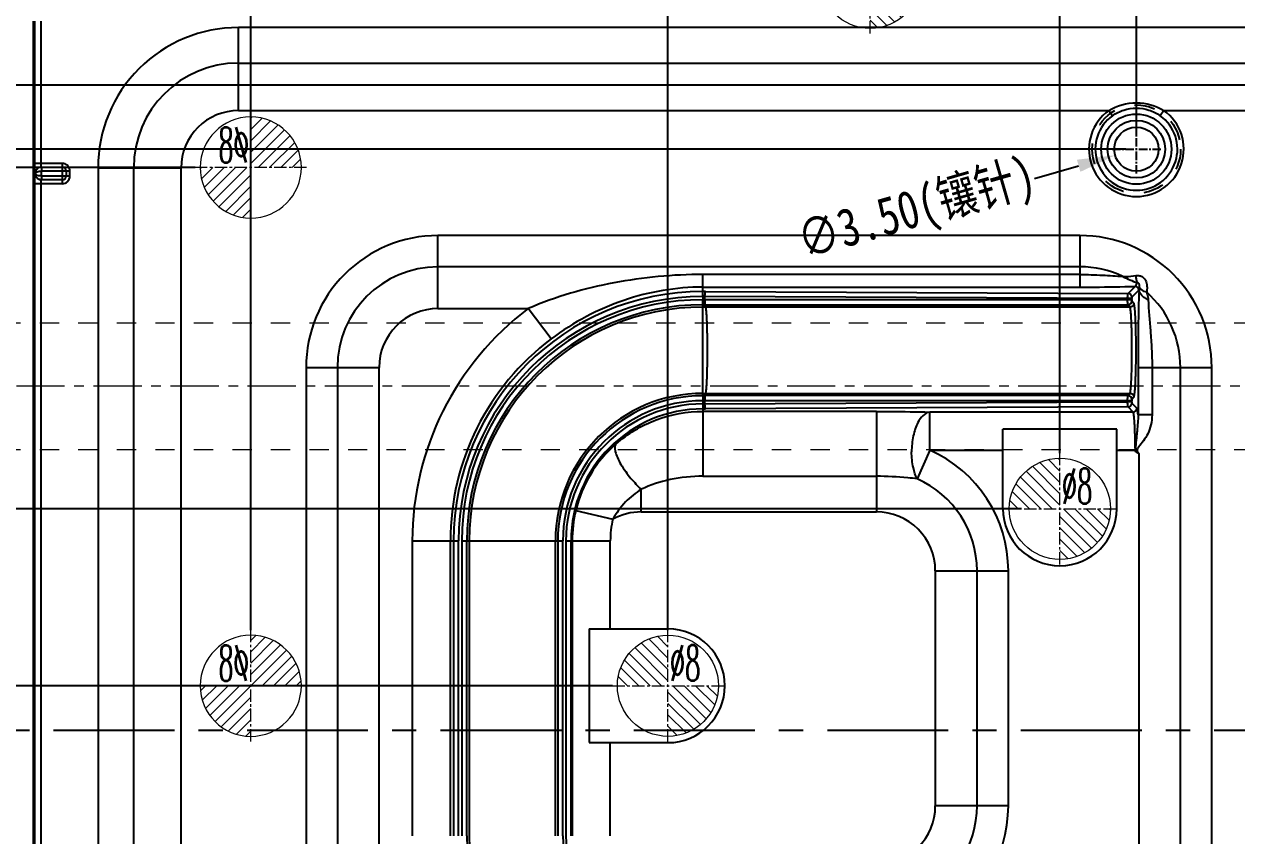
# Model space of a CAD drawing. Header units: millimetres. Extents: x 564 to 2602, y -1989 to 1042.
# Drawn here: x 713.9 to 809.8, y -748.7 to -684.5 of the extents above; entities that cross this region are included whole.
import ezdxf

# ---------------------------------------------------------------- set-up
doc = ezdxf.new("R2010")
doc.units = ezdxf.units.MM
doc.header["$LTSCALE"] = 16.335
doc.header["$PDMODE"] = 3
doc.header["$PDSIZE"] = 0.3125
doc.linetypes.add('CENTER', pattern=[0.6, 0.375, -0.075, 0.075, -0.075])
doc.linetypes.add('HIDDEN', pattern=[0.2, 0.1, -0.1])
doc.layers.get('0').update_dxf_attribs({"linetype": 'CONTINUOUS'})
doc.layers.get('Defpoints').update_dxf_attribs({"linetype": 'CONTINUOUS'})
for name, color, linetype, lineweight in [('cool', 153, 'HIDDEN', 9), ('dim', 82, 'CONTINUOUS', 9), ('epin', 13, 'CONTINUOUS', 9)]:
    doc.layers.add(name, color=color, linetype=linetype, lineweight=lineweight)
doc.layers.add('DEFAULT_2', color=8, linetype='HIDDEN')
doc.styles.get("Standard").update_dxf_attribs({"font": 'txt', "width": 0.8})
doc.styles.add('TXT05', font='txt.shx', dxfattribs={"width": 0.5, "bigfont": 'gbcbig.shx'})
doc.dimstyles.get("Standard").update_dxf_attribs({"dimtxt": 0.15625, "dimasz": 0.1875, "dimexe": 0.125, "dimexo": 0.0625, "dimtad": 0, "dimtih": 1, "dimtoh": 1, "dimdsep": 46, "dimtxsty": 'Standard', "dimcen": 0.09, "dimadec": 0, "dimazin": 0, "dimtp": 0.01, "dimtm": 0.01, "dimtfac": 1, "dimtofl": 0, "dimtmove": 0, "dimatfit": 3, "dimfxl": 0, "dimtolj": 1, "dimarcsym": 0})

# ---------------------------------------------------------------- blocks, each defined once
blk = doc.blocks.new('epin_ejp_8')
at = {"layer": 'epin', "ltscale": 0.5}
h = blk.add_hatch(dxfattribs=at)
h.set_pattern_fill('_ANSI31', color=123, scale=0.2, angle=90, style=0)
h.set_pattern_definition([(135, (-3069.6252, 813.4417), (-0.4490128, -0.4490128), [])])
h.paths.add_polyline_path([(0, 4, 0.414214), (-4, 0), (0, 0)])
h.paths.add_polyline_path([(4, 0), (0, 0), (0, -4, 0.414214)])
at = {"layer": 'epin', "color": 1, "linetype": 'CENTER', "ltscale": 0.16}
for p, q in [((0, -4.4), (0, 4.4)), ((-4.4, 0), (4.4, 0))]:
    blk.add_line(p, q, dxfattribs=at)
at = {"layer": 'epin', "ltscale": 0.5}
blk.add_circle((0, 0), 4, dxfattribs=at)
at = {"layer": 'epin', "color": 6, "ltscale": 0.5, "style": 'TXT05', "width": 0.5}
blk.add_text('%%c8', height=2.8, dxfattribs=at).set_placement((0.16, 0.4))
blk = doc.blocks.new('*D157')
at = {"color": 6, "linetype": 'Continuous', "lineweight": -2}
blk.add_line((793.799, -696.676), (797.293, -695.67), dxfattribs=at)
at = {"color": 6}
blk.add_solid([(797.155, -695.189), (797.431, -696.15), (800.176, -694.84)], dxfattribs=at)
at = {"layer": 'Defpoints', "color": 0}
for p in [(803.539, -693.871), (800.176, -694.84)]:
    blk.add_point(p, dxfattribs=at)
at = {"color": 4, "insert": (784.561, -699.336), "char_height": 3, "attachment_point": 5, "rotation": 16.06462}
blk.add_mtext('\\A1;∅3.50(镶针)', dxfattribs=at)
blk = doc.blocks.new('*D219')
at = {"layer": 'Defpoints', "color": 0}
for p in [(661.394, -731.7), (760.408, -736.805), (827.808, -740.305)]:
    blk.add_point(p, dxfattribs=at)
at = {"layer": 'dim', "color": 6, "linetype": 'Continuous', "lineweight": -2}
for p, q in [((665.394, -731.7), (661.394, -731.7)), ((669.394, -736.805), (665.394, -731.7)), ((760.408, -736.805), (669.394, -736.805))]:
    blk.add_line(p, q, dxfattribs=at)
at = {"layer": 'dim', "color": 4, "insert": (658.561, -731.7), "char_height": 2.5, "attachment_point": 5}
blk.add_mtext('\\A1;3.50', dxfattribs=at)
blk = doc.blocks.new('*D220')
at = {"layer": 'Defpoints', "color": 0}
for p in [(661.394, -722.805), (792.772, -722.805), (827.808, -740.305)]:
    blk.add_point(p, dxfattribs=at)
at = {"layer": 'dim', "color": 6, "linetype": 'Continuous', "lineweight": -2}
blk.add_line((792.772, -722.805), (661.394, -722.805), dxfattribs=at)
at = {"layer": 'dim', "color": 4, "insert": (657.894, -722.805), "char_height": 2.5, "attachment_point": 5}
blk.add_mtext('\\A1;17.50', dxfattribs=at)
blk = doc.blocks.new('*D221')
at = {"layer": 'Defpoints', "color": 0}
for p in [(827.808, -740.305), (661.394, -750.805), (825.465, -750.805)]:
    blk.add_point(p, dxfattribs=at)
at = {"layer": 'dim', "color": 6, "linetype": 'Continuous', "lineweight": -2}
blk.add_line((825.465, -750.805), (661.394, -750.805), dxfattribs=at)
at = {"layer": 'dim', "color": 4, "insert": (658.061, -750.805), "char_height": 2.5, "attachment_point": 5}
blk.add_mtext('\\A1;10.50', dxfattribs=at)
blk = doc.blocks.new('*D222')
at = {"layer": 'Defpoints', "color": 0}
for p in [(827.808, -740.305), (661.394, -777.805), (796.748, -777.805)]:
    blk.add_point(p, dxfattribs=at)
at = {"layer": 'dim', "color": 6, "linetype": 'Continuous', "lineweight": -2}
blk.add_line((796.748, -777.805), (661.394, -777.805), dxfattribs=at)
at = {"layer": 'dim', "color": 4, "insert": (657.561, -777.805), "char_height": 2.5, "attachment_point": 5}
blk.add_mtext('\\A1;37.50', dxfattribs=at)
blk = doc.blocks.new('*D223')
at = {"layer": 'Defpoints', "color": 0}
for p in [(827.808, -740.305), (661.394, -815.805), (793.408, -815.805)]:
    blk.add_point(p, dxfattribs=at)
at = {"layer": 'dim', "color": 6, "linetype": 'Continuous', "lineweight": -2}
blk.add_line((793.408, -815.805), (661.394, -815.805), dxfattribs=at)
at = {"layer": 'dim', "color": 4, "insert": (657.561, -815.805), "char_height": 2.5, "attachment_point": 5}
blk.add_mtext('\\A1;75.50', dxfattribs=at)
blk = doc.blocks.new('*D224')
at = {"layer": 'Defpoints', "color": 0}
for p in [(727.408, -695.805), (661.394, -699.858), (827.808, -740.305)]:
    blk.add_point(p, dxfattribs=at)
at = {"layer": 'dim', "color": 6, "linetype": 'Continuous', "lineweight": -2}
for p, q in [((669.394, -695.805), (665.394, -699.858)), ((727.408, -695.805), (669.394, -695.805)), ((665.394, -699.858), (661.394, -699.858))]:
    blk.add_line(p, q, dxfattribs=at)
at = {"layer": 'dim', "color": 4, "insert": (657.561, -699.858), "char_height": 2.5, "attachment_point": 5}
blk.add_mtext('\\A1;44.50', dxfattribs=at)
blk = doc.blocks.new('*D225')
at = {"layer": 'Defpoints', "color": 0}
for p in [(661.394, -694.805), (708.208, -694.805), (827.808, -740.305)]:
    blk.add_point(p, dxfattribs=at)
at = {"layer": 'dim', "color": 6, "linetype": 'Continuous', "lineweight": -2}
blk.add_line((708.208, -694.805), (661.394, -694.805), dxfattribs=at)
at = {"layer": 'dim', "color": 4, "insert": (657.561, -694.805), "char_height": 2.5, "attachment_point": 5}
blk.add_mtext('\\A1;45.50', dxfattribs=at)
blk = doc.blocks.new('*D226')
at = {"layer": 'Defpoints', "color": 0}
for p in [(661.394, -680.803), (776.408, -680.805), (827.808, -740.305)]:
    blk.add_point(p, dxfattribs=at)
at = {"layer": 'dim', "color": 6, "linetype": 'Continuous', "lineweight": -2}
for p, q in [((665.394, -680.803), (661.394, -680.803)), ((669.394, -680.805), (665.394, -680.803)), ((776.408, -680.805), (669.394, -680.805))]:
    blk.add_line(p, q, dxfattribs=at)
at = {"layer": 'dim', "color": 4, "insert": (657.561, -680.803), "char_height": 2.5, "attachment_point": 5}
blk.add_mtext('\\A1;59.50', dxfattribs=at)
blk = doc.blocks.new('*D227')
at = {"layer": 'Defpoints', "color": 0}
for p in [(661.394, -687.002), (823.408, -689.305), (827.808, -740.305)]:
    blk.add_point(p, dxfattribs=at)
at = {"layer": 'dim', "color": 6, "linetype": 'Continuous', "lineweight": -2}
for p, q in [((665.394, -687.002), (661.394, -687.002)), ((669.394, -689.305), (665.394, -687.002)), ((823.408, -689.305), (669.394, -689.305))]:
    blk.add_line(p, q, dxfattribs=at)
at = {"layer": 'dim', "color": 4, "insert": (658.061, -687.002), "char_height": 2.5, "attachment_point": 5}
blk.add_mtext('\\A1;51.00', dxfattribs=at)
blk = doc.blocks.new('*D228')
at = {"layer": 'Defpoints', "color": 0}
for p in [(661.394, -663.805), (797.353, -663.805), (827.808, -740.305)]:
    blk.add_point(p, dxfattribs=at)
at = {"layer": 'dim', "color": 6, "linetype": 'Continuous', "lineweight": -2}
blk.add_line((797.353, -663.805), (661.394, -663.805), dxfattribs=at)
at = {"layer": 'dim', "color": 4, "insert": (657.561, -663.805), "char_height": 2.5, "attachment_point": 5}
blk.add_mtext('\\A1;76.50', dxfattribs=at)
blk = doc.blocks.new('*D229')
at = {"layer": 'Defpoints', "color": 0}
for p in [(661.394, -644.805), (797.808, -644.805), (827.808, -740.305)]:
    blk.add_point(p, dxfattribs=at)
at = {"layer": 'dim', "color": 6, "linetype": 'Continuous', "lineweight": -2}
blk.add_line((797.808, -644.805), (661.394, -644.805), dxfattribs=at)
at = {"layer": 'dim', "color": 4, "insert": (657.561, -644.805), "char_height": 2.5, "attachment_point": 5}
blk.add_mtext('\\A1;95.50', dxfattribs=at)
blk = doc.blocks.new('*D212')
at = {"layer": 'Defpoints', "color": 0}
for p in [(661.24, -639.805), (693.064, -639.805), (827.808, -740.305)]:
    blk.add_point(p, dxfattribs=at)
at = {"layer": 'dim', "color": 6, "linetype": 'Continuous', "lineweight": -2}
blk.add_line((693.064, -639.805), (661.24, -639.805), dxfattribs=at)
at = {"layer": 'dim', "color": 4, "insert": (657.073, -639.805), "char_height": 2.5, "attachment_point": 5}
blk.add_mtext('\\A1;100.50', dxfattribs=at)
blk = doc.blocks.new('*D230')
at = {"layer": 'Defpoints', "color": 0}
for p in [(827.808, -740.305), (661.24, -840.805), (690.867, -840.805)]:
    blk.add_point(p, dxfattribs=at)
at = {"layer": 'dim', "color": 6, "linetype": 'Continuous', "lineweight": -2}
blk.add_line((690.867, -840.805), (661.24, -840.805), dxfattribs=at)
at = {"layer": 'dim', "color": 4, "insert": (657.073, -840.805), "char_height": 2.5, "attachment_point": 5}
blk.add_mtext('\\A1;100.50', dxfattribs=at)
blk = doc.blocks.new('*D213')
at = {"layer": 'Defpoints', "color": 0}
for p in [(795.808, -609.288), (795.808, -718.405), (827.808, -740.305)]:
    blk.add_point(p, dxfattribs=at)
at = {"layer": 'dim', "color": 6, "linetype": 'Continuous', "lineweight": -2}
blk.add_line((795.808, -718.405), (795.808, -609.288), dxfattribs=at)
at = {"layer": 'dim', "color": 4, "insert": (795.808, -605.621), "char_height": 2.5, "attachment_point": 5, "rotation": 90}
blk.add_mtext('\\A1;32.00', dxfattribs=at)
blk = doc.blocks.new('*D231')
at = {"layer": 'Defpoints', "color": 0}
for p in [(800.713, -609.288), (797.808, -660.505), (827.808, -740.305)]:
    blk.add_point(p, dxfattribs=at)
at = {"layer": 'dim', "color": 6, "linetype": 'Continuous', "lineweight": -2}
for p, q in [((800.713, -613.288), (800.713, -609.288)), ((797.808, -617.288), (800.713, -613.288)), ((797.808, -660.505), (797.808, -617.288))]:
    blk.add_line(p, q, dxfattribs=at)
at = {"layer": 'dim', "color": 4, "insert": (800.713, -605.788), "char_height": 2.5, "attachment_point": 5, "rotation": 90}
blk.add_mtext('\\A1;30.00', dxfattribs=at)
blk = doc.blocks.new('*D232')
at = {"layer": 'Defpoints', "color": 0}
for p in [(777.533, -609.288), (780.808, -676.405), (827.808, -740.305)]:
    blk.add_point(p, dxfattribs=at)
at = {"layer": 'dim', "color": 6, "linetype": 'Continuous', "lineweight": -2}
for p, q in [((777.533, -613.288), (777.533, -609.288)), ((780.808, -617.288), (777.533, -613.288)), ((780.808, -676.405), (780.808, -617.288))]:
    blk.add_line(p, q, dxfattribs=at)
at = {"layer": 'dim', "color": 4, "insert": (777.533, -605.621), "char_height": 2.5, "attachment_point": 5, "rotation": 90}
blk.add_mtext('\\A1;47.00', dxfattribs=at)
blk = doc.blocks.new('*D233')
at = {"layer": 'Defpoints', "color": 0}
for p in [(764.808, -609.288), (764.808, -732.405), (827.808, -740.305)]:
    blk.add_point(p, dxfattribs=at)
at = {"layer": 'dim', "color": 6, "linetype": 'Continuous', "lineweight": -2}
blk.add_line((764.808, -732.405), (764.808, -609.288), dxfattribs=at)
at = {"layer": 'dim', "color": 4, "insert": (764.808, -605.621), "char_height": 2.5, "attachment_point": 5, "rotation": 90}
blk.add_mtext('\\A1;63.00', dxfattribs=at)
blk = doc.blocks.new('*D234')
at = {"layer": 'Defpoints', "color": 0}
for p in [(731.808, -609.288), (731.808, -732.405), (827.808, -740.305)]:
    blk.add_point(p, dxfattribs=at)
at = {"layer": 'dim', "color": 6, "linetype": 'Continuous', "lineweight": -2}
blk.add_line((731.808, -732.405), (731.808, -609.288), dxfattribs=at)
at = {"layer": 'dim', "color": 4, "insert": (731.808, -605.621), "char_height": 2.5, "attachment_point": 5, "rotation": 90}
blk.add_mtext('\\A1;96.00', dxfattribs=at)
blk = doc.blocks.new('*D214')
at = {"layer": 'Defpoints', "color": 0}
for p in [(703.808, -609.288), (703.808, -734.405), (827.808, -740.305)]:
    blk.add_point(p, dxfattribs=at)
at = {"layer": 'dim', "color": 6, "linetype": 'Continuous', "lineweight": -2}
blk.add_line((703.808, -734.405), (703.808, -609.288), dxfattribs=at)
at = {"layer": 'dim', "color": 4, "insert": (703.808, -604.955), "char_height": 2.5, "attachment_point": 5, "rotation": 90}
blk.add_mtext('\\A1;124.00', dxfattribs=at)
blk = doc.blocks.new('*D215')
at = {"layer": 'Defpoints', "color": 0}
for p in [(725.268, -609.288), (729.808, -659.405), (827.808, -740.305)]:
    blk.add_point(p, dxfattribs=at)
at = {"layer": 'dim', "color": 6, "linetype": 'Continuous', "lineweight": -2}
for p, q in [((725.268, -613.288), (725.268, -609.288)), ((729.808, -617.288), (725.268, -613.288)), ((729.808, -659.405), (729.808, -617.288))]:
    blk.add_line(p, q, dxfattribs=at)
at = {"layer": 'dim', "color": 4, "insert": (725.268, -605.621), "char_height": 2.5, "attachment_point": 5, "rotation": 90}
blk.add_mtext('\\A1;98.00', dxfattribs=at)
blk = doc.blocks.new('*D216')
at = {"layer": 'Defpoints', "color": 0}
for p in [(758.808, -609.288), (758.808, -659.405), (827.808, -740.305)]:
    blk.add_point(p, dxfattribs=at)
at = {"layer": 'dim', "color": 6, "linetype": 'Continuous', "lineweight": -2}
blk.add_line((758.808, -659.405), (758.808, -609.288), dxfattribs=at)
at = {"layer": 'dim', "color": 4, "insert": (758.808, -605.621), "char_height": 2.5, "attachment_point": 5, "rotation": 90}
blk.add_mtext('\\A1;69.00', dxfattribs=at)
blk = doc.blocks.new('*D217')
at = {"layer": 'Defpoints', "color": 0}
for p in [(694.808, -609.288), (694.808, -635.997), (827.808, -740.305)]:
    blk.add_point(p, dxfattribs=at)
at = {"layer": 'dim', "color": 6, "linetype": 'Continuous', "lineweight": -2}
blk.add_line((694.808, -635.997), (694.808, -609.288), dxfattribs=at)
at = {"layer": 'dim', "color": 4, "insert": (694.808, -604.955), "char_height": 2.5, "attachment_point": 5, "rotation": 90}
blk.add_mtext('\\A1;133.00', dxfattribs=at)
blk = doc.blocks.new('*D209')
at = {"layer": 'Defpoints', "color": 0}
for p in [(827.808, -740.305), (797.808, -779.322), (797.808, -869.503)]:
    blk.add_point(p, dxfattribs=at)
at = {"layer": 'dim', "color": 6, "linetype": 'Continuous', "lineweight": -2}
blk.add_line((797.808, -779.322), (797.808, -869.503), dxfattribs=at)
at = {"layer": 'dim', "color": 4, "insert": (797.808, -873.003), "char_height": 2.5, "attachment_point": 5, "rotation": 90}
blk.add_mtext('\\A1;30.00', dxfattribs=at)
blk = doc.blocks.new('*D210')
at = {"layer": 'Defpoints', "color": 0}
for p in [(827.808, -740.305), (731.808, -781.805), (731.808, -869.503)]:
    blk.add_point(p, dxfattribs=at)
at = {"layer": 'dim', "color": 6, "linetype": 'Continuous', "lineweight": -2}
blk.add_line((731.808, -781.805), (731.808, -869.503), dxfattribs=at)
at = {"layer": 'dim', "color": 4, "insert": (731.808, -873.17), "char_height": 2.5, "attachment_point": 5, "rotation": 90}
blk.add_mtext('\\A1;96.00', dxfattribs=at)
blk = doc.blocks.new('*D211')
at = {"layer": 'Defpoints', "color": 0}
for p in [(827.808, -740.305), (728.808, -817.787), (725.983, -869.503)]:
    blk.add_point(p, dxfattribs=at)
at = {"layer": 'dim', "color": 6, "linetype": 'Continuous', "lineweight": -2}
for p, q in [((728.808, -817.787), (728.808, -861.503)), ((728.808, -861.503), (725.983, -865.503)), ((725.983, -865.503), (725.983, -869.503))]:
    blk.add_line(p, q, dxfattribs=at)
at = {"layer": 'dim', "color": 4, "insert": (725.983, -873.17), "char_height": 2.5, "attachment_point": 5, "rotation": 90}
blk.add_mtext('\\A1;99.00', dxfattribs=at)
blk = doc.blocks.new('*D218')
at = {"layer": 'Defpoints', "color": 0}
for p in [(827.808, -740.305), (694.808, -840.805), (694.808, -869.503)]:
    blk.add_point(p, dxfattribs=at)
at = {"layer": 'dim', "color": 6, "linetype": 'Continuous', "lineweight": -2}
blk.add_line((694.808, -840.805), (694.808, -869.503), dxfattribs=at)
at = {"layer": 'dim', "color": 4, "insert": (694.808, -873.836), "char_height": 2.5, "attachment_point": 5, "rotation": 90}
blk.add_mtext('\\A1;133.00', dxfattribs=at)
blk = doc.blocks.new('*D235')
at = {"layer": 'Defpoints', "color": 0}
for p in [(806.03, -609.515), (801.858, -693.352), (827.808, -740.305)]:
    blk.add_point(p, dxfattribs=at)
at = {"layer": 'dim', "color": 6, "linetype": 'Continuous', "lineweight": -2}
for p, q in [((806.03, -613.515), (806.03, -609.515)), ((801.858, -617.515), (806.03, -613.515)), ((801.858, -693.352), (801.858, -617.515))]:
    blk.add_line(p, q, dxfattribs=at)
at = {"layer": 'dim', "color": 4, "insert": (806.03, -605.515), "char_height": 2.5, "attachment_point": 5, "rotation": 90}
blk.add_mtext('\\A1;25.95', dxfattribs=at)
blk = doc.blocks.new('*D236')
at = {"layer": 'Defpoints', "color": 0}
for p in [(661.824, -690.865), (801.019, -694.355), (827.808, -740.305)]:
    blk.add_point(p, dxfattribs=at)
at = {"layer": 'dim', "color": 6, "linetype": 'Continuous', "lineweight": -2}
for p, q in [((665.824, -690.865), (661.824, -690.865)), ((669.824, -694.355), (665.824, -690.865)), ((801.019, -694.355), (669.824, -694.355))]:
    blk.add_line(p, q, dxfattribs=at)
at = {"layer": 'dim', "color": 4, "insert": (657.824, -690.865), "char_height": 2.5, "attachment_point": 5}
blk.add_mtext('\\A1;45.95', dxfattribs=at)

msp = doc.modelspace()

# ---------------------------------------------------------------- linework, layer by layer
at = {"color": 7, "linetype": 'Continuous'}
for p, q in [((714.618, -789.794), (714.618, -684.217)), ((714.723, -695.478), (714.723, -684.217)), ((715.223, -695.478), (715.223, -684.217)), ((730.827, -691.305), (730.827, -684.731)), ((813.178, -684.731), (730.827, -684.731)), ((730.827, -687.549), (813.178, -687.549)), ((730.827, -691.305), (799.678, -691.305)), ((799.678, -691.305), (799.969, -691.712)), ((804.037, -691.305), (803.747, -691.712)), ((804.037, -691.305), (813.178, -691.305)), ((716.902, -695.478), (714.723, -695.478)), ((715.251, -695.78), (716.901, -695.78)), ((715.258, -696.484), (715.258, -696.082)), ((715.258, -696.082), (717.162, -696.082)), ((716.901, -695.478), (716.901, -696.745)), ((717.203, -696.082), (717.203, -696.484)), ((717.203, -696.082), (717.504, -696.082)), ((717.504, -696.484), (717.504, -696.082)), ((719.728, -695.83), (719.728, -778.181)), ((719.728, -695.83), (726.302, -695.83)), ((722.546, -778.181), (722.546, -695.83)), ((726.302, -778.181), (726.302, -695.83)), ((714.723, -776.924), (714.723, -697.087)), ((716.902, -697.087), (714.723, -697.087)), ((715.223, -776.924), (715.223, -697.087)), ((716.901, -696.785), (715.251, -696.785)), ((717.504, -696.484), (715.258, -696.484)), ((716.901, -696.785), (716.901, -697.087)), ((746.613, -706.964), (746.613, -701.188)), ((797.391, -701.188), (746.614, -701.188)), ((797.391, -701.188), (797.391, -705.267)), ((797.391, -703.663), (746.613, -703.663)), ((767.578, -705.614), (767.578, -704.273)), ((797.391, -704.273), (767.578, -704.273)), ((767.578, -705.267), (797.391, -705.267)), ((767.771, -705.614), (801.199, -705.768)), ((801.199, -705.768), (801.76, -705.207)), ((802.061, -705.508), (801.501, -706.069)), ((767.561, -706.015), (767.561, -706.261)), ((767.561, -706.261), (801.496, -706.261)), ((767.578, -713.855), (767.578, -706.663)), ((767.794, -706.847), (767.665, -706.663)), ((767.736, -706.261), (767.736, -706.016)), ((801.168, -706.169), (767.736, -706.016)), ((767.769, -706.663), (801.198, -706.663)), ((801.168, -706.169), (801.168, -706.261)), ((801.496, -706.169), (801.168, -706.169)), ((801.352, -706.847), (801.198, -706.663)), ((801.496, -706.261), (801.496, -706.169)), ((801.501, -706.362), (801.655, -706.546)), ((746.613, -706.964), (753.762, -706.964)), ((755.572, -709.372), (753.762, -706.964)), ((801.352, -706.847), (767.578, -706.847)), ((736.185, -711.617), (736.185, -762.394)), ((736.185, -711.617), (741.961, -711.617)), ((738.66, -711.617), (738.66, -762.394)), ((741.961, -762.394), (741.961, -711.617)), ((801.991, -711.616), (801.991, -715.379)), ((801.991, -711.616), (807.82, -711.616)), ((803.101, -711.616), (803.101, -715.379)), ((805.344, -755.684), (805.344, -711.616)), ((807.82, -758.697), (807.82, -711.616)), ((767.561, -714.257), (767.561, -714.503)), ((801.496, -714.257), (767.561, -714.257)), ((767.578, -713.671), (801.352, -713.671)), ((767.665, -713.855), (767.794, -713.671)), ((767.736, -714.502), (767.736, -714.257)), ((767.736, -714.502), (801.168, -714.349)), ((801.198, -713.855), (767.769, -713.855)), ((801.168, -714.257), (801.168, -714.349)), ((801.496, -714.349), (801.168, -714.349)), ((801.198, -713.855), (801.352, -713.671)), ((801.496, -714.349), (801.496, -714.257)), ((801.655, -713.972), (801.501, -714.156)), ((801.501, -714.449), (801.906, -714.855)), ((767.578, -714.904), (767.578, -720.232)), ((781.303, -715.104), (767.578, -715.104)), ((801.199, -714.751), (767.771, -714.904)), ((781.303, -715.104), (781.303, -723.052)), ((801.605, -715.156), (785.524, -715.156)), ((785.525, -718.168), (785.525, -715.156)), ((801.605, -715.156), (801.199, -714.751)), ((803.101, -715.379), (801.991, -715.379)), ((791.308, -722.805), (791.308, -716.505)), ((800.308, -716.505), (791.308, -716.505)), ((800.308, -722.805), (800.308, -716.505)), ((785.525, -718.168), (784.523, -720.432)), ((785.524, -718.168), (791.308, -718.168)), ((800.308, -718.168), (801.777, -718.168)), ((802.044, -718.422), (802.044, -758.855)), ((767.578, -720.232), (781.303, -720.232)), ((762.701, -723.052), (762.701, -721.262)), ((757.519, -722.932), (760.449, -723.634)), ((762.701, -723.052), (781.303, -723.052)), ((744.586, -725.342), (744.586, -748.669)), ((744.586, -725.342), (748.252, -725.342)), ((747.599, -748.669), (747.599, -725.342)), ((747.85, -725.342), (747.85, -748.669)), ((748.252, -748.669), (748.252, -725.342)), ((748.498, -725.342), (748.498, -748.669)), ((748.498, -725.342), (756.493, -725.342)), ((748.899, -748.669), (748.899, -725.342)), ((749.084, -725.342), (749.084, -748.669)), ((755.908, -748.669), (755.908, -725.342)), ((756.092, -725.342), (756.092, -748.669)), ((756.493, -748.669), (756.493, -725.342)), ((756.739, -725.342), (756.739, -748.669)), ((756.739, -725.342), (760.247, -725.342)), ((757.141, -748.669), (757.141, -725.342)), ((757.235, -725.342), (757.235, -748.669)), ((760.247, -732.305), (760.247, -725.342)), ((785.956, -727.704), (791.732, -727.704)), ((785.956, -727.705), (785.956, -746.306)), ((789.256, -746.306), (789.256, -727.704)), ((791.732, -746.306), (791.732, -727.704)), ((758.584, -732.305), (758.584, -741.305)), ((758.584, -732.305), (764.808, -732.305)), ((758.584, -741.305), (764.808, -741.305)), ((760.247, -748.669), (760.247, -741.305)), ((791.732, -746.306), (785.956, -746.306))]:
    msp.add_line(p, q, dxfattribs=at)
at = {"color": 1, "linetype": 'CENTER', "ltscale": 0.108846}
for p, q in [((801.858, -696.28), (801.858, -692.43)), ((799.933, -694.355), (803.783, -694.355))]:
    msp.add_line(p, q, dxfattribs=at)
at = {"color": 1, "linetype": 'CENTER', "ltscale": 1.561163}
msp.add_line((670.308, -740.305), (985.308, -740.305), dxfattribs=at)
at = {"color": 7, "linetype": 'Continuous'}
for radius in [2.775, 2.276]:
    msp.add_circle((801.858, -694.355), radius, dxfattribs=at)
at = {"color": 3, "linetype": 'Continuous'}
msp.add_circle((801.858, -694.355), 1.75, dxfattribs=at)
at = {"color": 7, "linetype": 'Continuous'}
for centre, radius, start, end in [((730.827, -695.83), 11.099, 89.99958, 180.00042), ((730.827, -695.83), 8.281, 90, 180), ((730.827, -695.83), 4.525, 89.99997, 180.00003), ((801.858, -694.355), 3.749, 125.54756, 54.45244), ((801.858, -694.355), 3.249, 125.54642, 54.45379), ((715.239, -696.28), 0.488, 174.00517, 186.03148), ((715.265, -696.287), 0.507, 145.21922, 179.14287), ((715.247, -696.276), 0.494, 145.07119, 155.06046), ((715.246, -696.273), 0.492, 116.50439, 123.76174), ((715.268, -696.289), 0.51, 117.86798, 124.77962), ((716.901, -696.082), 0.302, 0, 90), ((716.901, -696.082), 0.603, 359.999, 89.93545), ((715.269, -696.27), 0.511, 186.09097, 214.894), ((715.247, -696.284), 0.494, 205.01067, 215.05078), ((715.246, -696.286), 0.492, 236.41214, 243.60847), ((715.266, -696.275), 0.505, 235.38797, 263.18918), ((716.901, -696.484), 0.302, 270, 0), ((716.901, -696.484), 0.603, 270.06539, 0.00026), ((746.613, -711.617), 10.429, 89.99971, 180.00029), ((797.391, -711.617), 10.429, 0.00011, 90.00027), ((746.613, -711.617), 7.953, 90, 180), ((797.391, -711.617), 7.953, 64.65633, 90), ((767.578, -725.342), 19.728, 90, 180), ((767.562, -750.777), 45.163, 89.73477, 89.9795), ((801.198, -706.07), 0.302, 0.18408, 89.81505), ((801.759, -705.509), 0.302, 0.1863, 89.8152), ((797.391, -711.617), 7.953, 0.00053, 48.37646), ((767.578, -725.342), 19.326, 90.05164, 179.99995), ((767.578, -725.342), 19.08, 90.0523, 179.99999), ((767.578, -725.342), 18.679, 90, 180), ((767.561, -737.838), 31.823, 89.68498, 90.00055), ((767.561, -668.422), 38.241, 270.026, 270.15598), ((767.769, -668.471), 38.192, 269.84387, 269.99985), ((801.198, -706.36), 0.302, 269.89848, 359.75885), ((746.613, -711.617), 4.652, 89.99999, 180.00001), ((767.578, -725.342), 22.992, 126.93628, 179.99997), ((767.578, -725.342), 18.495, 90, 180), ((767.578, -725.342), 19.98, 126.93628, 180), ((767.578, -725.342), 11.67, 90, 180), ((767.578, -725.342), 11.486, 90, 180), ((767.578, -725.342), 11.085, 90.09003, 180.0001), ((767.578, -725.342), 10.839, 90.09207, 180.00005), ((767.561, -682.682), 31.821, 269.99941, 270.315), ((767.561, -752.098), 38.243, 89.84401, 89.97399), ((767.769, -752.043), 38.188, 90.00014, 90.15614), ((801.198, -714.158), 0.302, 0.23687, 90.10582), ((801.198, -714.448), 0.302, 270.1892, 359.81095), ((767.578, -725.342), 10.437, 90, 180), ((767.562, -669.812), 45.093, 270.02013, 270.26524), ((801.604, -714.854), 0.302, 270.19305, 359.83696), ((767.369, -725.291), 10.129, 131.27901, 166.53095), ((781.303, -727.705), 10.429, 0.00036, 66.12559), ((781.303, -727.705), 7.953, 0.00049, 66.12262), ((767.578, -725.342), 10.344, 166.52976, 180), ((762.701, -727.705), 4.652, 90, 118.96148), ((781.303, -727.705), 4.652, 359.9999, 90.0001), ((795.808, -722.805), 4.5, 180, 0), ((767.578, -725.342), 7.331, 166.52973, 180), ((764.808, -736.805), 4.5, 270, 90), ((781.303, -746.306), 4.652, 269.99999, 0.00001), ((781.303, -746.306), 7.953, 293.88407, 0), ((781.303, -746.306), 10.429, 293.87836, 0), ((767.578, -748.669), 18.679, 180, 270), ((767.578, -748.669), 18.495, 180, 270), ((767.578, -748.669), 11.085, 179.99991, 270.00009), ((767.578, -748.669), 10.839, 179.99996, 270.00004)]:
    msp.add_arc(centre, radius, start, end, dxfattribs=at)
for points, knots in [([(799.678, -691.305), (800.316, -690.9), (801.858, -690.463), (803.399, -690.9), (804.037, -691.305)], [0, 0, 0, 0, 0.49999, 1, 1, 1, 1]), ([(799.969, -691.712), (800.241, -691.517), (800.85, -691.209), (801.858, -691.05), (802.866, -691.209), (803.474, -691.517), (803.747, -691.712)], [0, 0, 0, 0, 0.24999, 0.499986, 0.750035, 1, 1, 1, 1]), ([(714.752, -696.282), (714.748, -696.282), (714.746, -696.255), (714.739, -696.221), (714.736, -696.145), (714.731, -696.049), (714.728, -695.927), (714.724, -695.735), (714.723, -695.583), (714.723, -695.478)], [0, 0, 0, 0, 0.017738, 0.070139, 0.159734, 0.283031, 0.435223, 0.610176, 1, 1, 1, 1]), ([(714.723, -697.087), (714.723, -696.982), (714.724, -696.831), (714.728, -696.638), (714.731, -696.517), (714.736, -696.421), (714.739, -696.344), (714.746, -696.31), (714.747, -696.282), (714.752, -696.282)], [0, 0, 0, 0, 0.389048, 0.563965, 0.716137, 0.839455, 0.92909, 0.981813, 1, 1, 1, 1]), ([(714.758, -696.283), (714.763, -696.217), (714.897, -696.137), (715.069, -696.095), (715.193, -696.083), (715.258, -696.082)], [0, 0, 0, 0, 0.353479, 0.651447, 1, 1, 1, 1]), ([(715.251, -695.78), (715.248, -695.78), (715.243, -695.77), (715.24, -695.754), (715.235, -695.726), (715.229, -695.672), (715.224, -695.588), (715.223, -695.517), (715.223, -695.478)], [0, 0, 0, 0, 0.025944, 0.084374, 0.176578, 0.299828, 0.620795, 1, 1, 1, 1]), ([(715.265, -695.78), (715.263, -695.78), (715.267, -695.792), (715.262, -695.805), (715.263, -695.835), (715.261, -695.871), (715.26, -695.916), (715.259, -695.987), (715.258, -696.043), (715.258, -696.082)], [0, 0, 0, 0, 0.019491, 0.076396, 0.168619, 0.292943, 0.444451, 0.617909, 1, 1, 1, 1]), ([(714.856, -696.398), (714.847, -696.393), (714.816, -696.374), (714.788, -696.35), (714.774, -696.328)], [0, 0, 0, 0, 0.290707, 1, 1, 1, 1]), ([(715.258, -696.484), (715.182, -696.483), (715.044, -696.469), (714.91, -696.427), (714.856, -696.398)], [0, 0, 0, 0, 0.554267, 1, 1, 1, 1]), ([(715.223, -697.087), (715.223, -697.048), (715.224, -696.977), (715.229, -696.893), (715.235, -696.839), (715.24, -696.811), (715.243, -696.795), (715.248, -696.785), (715.251, -696.785)], [0, 0, 0, 0, 0.378665, 0.699769, 0.823111, 0.915437, 0.97399, 1, 1, 1, 1]), ([(715.258, -696.484), (715.258, -696.522), (715.259, -696.578), (715.26, -696.649), (715.261, -696.695), (715.263, -696.731), (715.262, -696.76), (715.267, -696.773), (715.263, -696.785), (715.265, -696.785)], [0, 0, 0, 0, 0.382091, 0.555549, 0.707057, 0.831382, 0.923605, 0.98051, 1, 1, 1, 1]), ([(767.578, -704.273), (766.395, -704.27), (764.032, -704.381), (760.523, -704.876), (757.076, -705.699), (754.844, -706.489), (753.762, -706.964)], [0, 0, 0, 0, 0.250518, 0.500112, 0.749649, 1, 1, 1, 1]), ([(797.391, -704.273), (797.989, -704.273), (799.125, -704.307), (800.258, -704.39), (800.796, -704.429)], [0, 0, 0, 0, 0.526024, 1, 1, 1, 1]), ([(800.796, -704.429), (800.879, -704.43), (801.22, -704.428), (801.561, -704.398), (801.815, -704.357)], [0, 0, 0, 0, 0.245725, 1, 1, 1, 1]), ([(801.76, -705.207), (801.775, -705.199), (801.806, -705.167), (801.862, -705.069), (801.9, -704.98), (801.923, -704.913)], [0, 0, 0, 0, 0.155624, 0.377586, 1, 1, 1, 1]), ([(801.815, -704.357), (801.896, -704.344), (802.067, -704.339), (802.316, -704.426), (802.511, -704.608), (802.663, -704.9), (802.718, -705.267), (802.694, -705.546), (802.674, -705.671)], [0, 0, 0, 0, 0.131541, 0.271818, 0.41372, 0.550073, 0.795238, 1, 1, 1, 1]), ([(801.815, -704.357), (801.818, -704.468), (801.835, -704.656), (801.884, -704.844), (801.923, -704.913)], [0, 0, 0, 0, 0.581764, 1, 1, 1, 1]), ([(801.923, -704.913), (801.947, -704.906), (802.006, -704.922), (802.043, -704.985), (802.066, -705.042), (802.082, -705.108), (802.091, -705.181), (802.093, -705.236), (802.092, -705.262)], [0, 0, 0, 0, 0.179374, 0.355503, 0.491917, 0.612408, 0.822533, 1, 1, 1, 1]), ([(767.578, -705.267), (766.514, -705.267), (764.385, -705.447), (761.274, -706.241), (758.294, -707.535), (756.452, -708.71), (755.572, -709.372)], [0, 0, 0, 0, 0.247489, 0.494281, 0.743793, 1, 1, 1, 1]), ([(767.561, -706.015), (767.562, -705.966), (767.565, -705.874), (767.568, -705.764), (767.571, -705.693), (767.573, -705.654), (767.576, -705.63), (767.576, -705.617), (767.578, -705.614)], [0, 0, 0, 0, 0.370257, 0.688758, 0.813315, 0.908609, 0.971523, 1, 1, 1, 1]), ([(767.736, -706.016), (767.736, -705.964), (767.738, -705.872), (767.744, -705.764), (767.751, -705.695), (767.756, -705.657), (767.762, -705.632), (767.767, -705.617), (767.771, -705.614)], [0, 0, 0, 0, 0.382136, 0.683917, 0.800507, 0.897194, 0.96542, 1, 1, 1, 1]), ([(797.391, -705.267), (797.772, -705.267), (799.228, -705.263), (800.684, -705.243), (801.76, -705.207)], [0, 0, 0, 0, 0.26117, 1, 1, 1, 1]), ([(801.168, -706.169), (801.168, -706.12), (801.17, -706.027), (801.175, -705.918), (801.182, -705.846), (801.187, -705.808), (801.192, -705.784), (801.196, -705.77), (801.199, -705.768)], [0, 0, 0, 0, 0.368052, 0.684994, 0.809247, 0.904726, 0.968611, 1, 1, 1, 1]), ([(802.074, -705.49), (802.034, -706.463), (801.998, -708.506), (801.991, -710.548), (801.991, -711.616)], [0, 0, 0, 0, 0.477077, 1, 1, 1, 1]), ([(802.092, -705.262), (802.092, -705.282), (802.09, -705.359), (802.084, -705.435), (802.074, -705.49)], [0, 0, 0, 0, 0.271224, 1, 1, 1, 1]), ([(802.794, -706.268), (802.697, -706.229), (802.515, -706.135), (802.225, -705.909), (802.085, -705.655), (802.074, -705.49)], [0, 0, 0, 0, 0.283481, 0.550581, 1, 1, 1, 1]), ([(802.674, -705.671), (802.611, -705.653), (802.386, -705.571), (802.177, -705.414), (802.092, -705.262)], [0, 0, 0, 0, 0.274442, 1, 1, 1, 1]), ([(802.674, -705.671), (802.69, -705.719), (802.75, -705.913), (802.786, -706.115), (802.794, -706.268)], [0, 0, 0, 0, 0.247423, 1, 1, 1, 1]), ([(767.578, -706.663), (767.577, -706.659), (767.576, -706.646), (767.572, -706.605), (767.569, -706.524), (767.565, -706.403), (767.562, -706.311), (767.561, -706.261)], [0, 0, 0, 0, 0.029972, 0.093939, 0.3144, 0.631796, 1, 1, 1, 1]), ([(767.648, -706.261), (767.648, -706.309), (767.649, -706.401), (767.651, -706.51), (767.655, -706.583), (767.658, -706.622), (767.661, -706.646), (767.663, -706.659), (767.665, -706.663)], [0, 0, 0, 0, 0.35709, 0.684793, 0.811596, 0.907386, 0.970615, 1, 1, 1, 1]), ([(767.769, -706.663), (767.765, -706.66), (767.761, -706.647), (767.755, -706.622), (767.75, -706.584), (767.743, -706.51), (767.738, -706.401), (767.736, -706.309), (767.736, -706.261)], [0, 0, 0, 0, 0.032044, 0.096285, 0.192331, 0.318862, 0.644976, 1, 1, 1, 1]), ([(801.198, -706.663), (801.194, -706.66), (801.191, -706.646), (801.185, -706.622), (801.181, -706.583), (801.174, -706.511), (801.169, -706.403), (801.168, -706.311), (801.168, -706.261)], [0, 0, 0, 0, 0.032715, 0.097613, 0.193637, 0.317961, 0.633872, 1, 1, 1, 1]), ([(801.655, -706.546), (801.655, -706.623), (801.59, -706.783), (801.43, -706.847), (801.352, -706.847)], [0, 0, 0, 0, 0.497956, 1, 1, 1, 1]), ([(801.501, -706.069), (801.498, -706.071), (801.499, -706.083), (801.496, -706.103), (801.496, -706.134), (801.496, -706.157), (801.496, -706.169)], [0, 0, 0, 0, 0.092143, 0.311919, 0.629499, 1, 1, 1, 1]), ([(801.496, -706.261), (801.496, -706.274), (801.496, -706.297), (801.496, -706.327), (801.499, -706.348), (801.499, -706.359), (801.501, -706.362)], [0, 0, 0, 0, 0.367459, 0.684148, 0.904633, 1, 1, 1, 1]), ([(801.655, -713.972), (801.664, -713.961), (801.677, -713.923), (801.694, -713.853), (801.711, -713.75), (801.736, -713.553), (801.762, -713.236), (801.788, -712.778), (801.81, -712.231), (801.826, -711.614), (801.836, -710.949), (801.839, -710.259), (801.836, -709.57), (801.826, -708.904), (801.81, -708.287), (801.788, -707.74), (801.762, -707.283), (801.736, -706.965), (801.711, -706.768), (801.694, -706.665), (801.677, -706.595), (801.664, -706.557), (801.655, -706.546)], [0, 0, 0, 0, 0.005837, 0.015595, 0.029463, 0.047516, 0.095534, 0.157824, 0.232161, 0.315997, 0.406343, 0.500001, 0.593659, 0.684005, 0.767841, 0.842178, 0.904468, 0.952485, 0.970537, 0.984404, 0.994162, 1, 1, 1, 1]), ([(802.794, -706.268), (802.835, -707.092), (802.949, -708.386), (803.074, -710.168), (803.101, -711.128), (803.101, -711.616)], [0, 0, 0, 0, 0.462262, 0.726724, 1, 1, 1, 1]), ([(767.794, -713.671), (767.802, -713.661), (767.812, -713.626), (767.825, -713.562), (767.837, -713.467), (767.855, -713.286), (767.876, -712.993), (767.896, -712.573), (767.912, -712.07), (767.925, -711.504), (767.932, -710.893), (767.935, -710.259), (767.932, -709.626), (767.925, -709.015), (767.912, -708.448), (767.896, -707.945), (767.876, -707.525), (767.855, -707.233), (767.837, -707.051), (767.825, -706.956), (767.812, -706.892), (767.802, -706.857), (767.794, -706.847)], [0, 0, 0, 0, 0.00558, 0.015311, 0.029255, 0.047353, 0.09533, 0.157606, 0.231984, 0.315866, 0.406273, 0.500005, 0.593738, 0.684144, 0.768027, 0.842405, 0.90468, 0.952656, 0.970756, 0.984704, 0.994437, 1, 1, 1, 1]), ([(801.51, -710.259), (801.51, -710.045), (801.508, -709.626), (801.5, -709.015), (801.486, -708.448), (801.467, -707.945), (801.444, -707.525), (801.422, -707.233), (801.401, -707.051), (801.386, -706.956), (801.372, -706.891), (801.36, -706.857), (801.352, -706.847)], [0, 0, 0, 0, 0.187329, 0.368023, 0.53568, 0.684406, 0.808923, 0.90493, 0.941168, 0.969174, 0.988739, 1, 1, 1, 1]), ([(801.352, -713.671), (801.36, -713.661), (801.372, -713.627), (801.386, -713.562), (801.401, -713.467), (801.422, -713.286), (801.444, -712.993), (801.467, -712.573), (801.486, -712.07), (801.5, -711.503), (801.508, -710.893), (801.51, -710.473), (801.51, -710.259)], [0, 0, 0, 0, 0.011265, 0.030826, 0.058832, 0.095074, 0.191076, 0.315597, 0.464321, 0.631977, 0.812673, 1, 1, 1, 1]), ([(767.578, -713.855), (767.576, -713.859), (767.576, -713.872), (767.573, -713.897), (767.571, -713.935), (767.567, -714.007), (767.564, -714.116), (767.562, -714.207), (767.561, -714.257)], [0, 0, 0, 0, 0.030092, 0.094102, 0.189955, 0.31455, 0.63187, 1, 1, 1, 1]), ([(767.561, -714.503), (767.562, -714.552), (767.564, -714.645), (767.567, -714.754), (767.571, -714.826), (767.573, -714.864), (767.576, -714.888), (767.576, -714.901), (767.578, -714.904)], [0, 0, 0, 0, 0.370218, 0.688662, 0.813197, 0.908487, 0.971428, 1, 1, 1, 1]), ([(767.649, -714.257), (767.649, -714.209), (767.65, -714.117), (767.652, -714.008), (767.656, -713.935), (767.658, -713.896), (767.661, -713.872), (767.663, -713.859), (767.665, -713.855)], [0, 0, 0, 0, 0.357122, 0.684826, 0.811618, 0.907393, 0.97061, 1, 1, 1, 1]), ([(767.736, -714.257), (767.736, -714.209), (767.738, -714.117), (767.743, -714.008), (767.75, -713.935), (767.755, -713.896), (767.761, -713.871), (767.765, -713.858), (767.769, -713.855)], [0, 0, 0, 0, 0.355024, 0.681138, 0.807669, 0.903715, 0.967956, 1, 1, 1, 1]), ([(767.771, -714.904), (767.767, -714.902), (767.763, -714.888), (767.757, -714.864), (767.752, -714.826), (767.744, -714.752), (767.738, -714.643), (767.736, -714.55), (767.736, -714.502)], [0, 0, 0, 0, 0.030825, 0.094068, 0.189529, 0.315968, 0.643269, 1, 1, 1, 1]), ([(801.168, -714.257), (801.168, -714.207), (801.169, -714.116), (801.174, -714.007), (801.181, -713.935), (801.185, -713.897), (801.191, -713.872), (801.194, -713.858), (801.198, -713.855)], [0, 0, 0, 0, 0.366126, 0.682035, 0.806359, 0.902383, 0.967282, 1, 1, 1, 1]), ([(801.199, -714.751), (801.196, -714.748), (801.192, -714.734), (801.187, -714.71), (801.182, -714.672), (801.175, -714.6), (801.17, -714.491), (801.168, -714.399), (801.168, -714.349)], [0, 0, 0, 0, 0.031382, 0.09527, 0.190751, 0.315005, 0.631947, 1, 1, 1, 1]), ([(801.352, -713.671), (801.43, -713.671), (801.59, -713.735), (801.655, -713.895), (801.655, -713.972)], [0, 0, 0, 0, 0.502045, 1, 1, 1, 1]), ([(801.501, -714.156), (801.499, -714.159), (801.499, -714.171), (801.496, -714.191), (801.496, -714.222), (801.496, -714.244), (801.496, -714.257)], [0, 0, 0, 0, 0.094713, 0.315084, 0.631555, 1, 1, 1, 1]), ([(801.496, -714.349), (801.496, -714.361), (801.496, -714.384), (801.496, -714.415), (801.499, -714.435), (801.498, -714.447), (801.501, -714.449)], [0, 0, 0, 0, 0.369506, 0.687289, 0.907171, 1, 1, 1, 1]), ([(760.687, -717.68), (761.615, -716.865), (763.806, -715.553), (766.32, -715.104), (767.578, -715.104)], [0, 0, 0, 0, 0.495319, 1, 1, 1, 1]), ([(781.303, -715.104), (781.668, -715.104), (783.075, -715.108), (784.482, -715.126), (785.524, -715.156)], [0, 0, 0, 0, 0.258921, 1, 1, 1, 1]), ([(785.525, -715.156), (785.107, -715.197), (784.648, -715.769), (784.356, -716.484), (784.141, -717.259), (784.082, -717.883), (784.082, -718.307)], [0, 0, 0, 0, 0.345011, 0.48864, 0.651089, 1, 1, 1, 1]), ([(801.777, -718.168), (801.772, -717.795), (801.762, -717.253), (801.745, -716.561), (801.725, -716.116), (801.701, -715.745), (801.677, -715.488), (801.655, -715.33), (801.641, -715.248), (801.626, -715.193), (801.613, -715.163), (801.605, -715.156)], [0, 0, 0, 0, 0.369875, 0.538087, 0.686987, 0.81137, 0.906773, 0.94258, 0.970041, 0.989089, 1, 1, 1, 1]), ([(801.991, -715.379), (802.001, -715.582), (801.975, -716.01), (801.92, -716.556), (801.874, -717.025), (801.844, -717.333), (801.819, -717.586), (801.807, -717.779), (801.791, -717.973), (801.776, -718.103), (801.777, -718.168)], [0, 0, 0, 0, 0.217296, 0.458962, 0.588416, 0.72269, 0.791214, 0.860378, 0.930101, 1, 1, 1, 1]), ([(801.991, -715.379), (801.986, -715.31), (801.974, -715.187), (801.955, -715.027), (801.934, -714.924), (801.919, -714.868), (801.906, -714.855)], [0, 0, 0, 0, 0.394114, 0.69468, 0.896422, 1, 1, 1, 1]), ([(803.101, -715.379), (803.101, -715.644), (803.039, -716.157), (802.797, -716.856), (802.443, -717.433), (802.166, -717.755), (802.044, -717.915)], [0, 0, 0, 0, 0.282402, 0.546619, 0.785059, 1, 1, 1, 1]), ([(760.687, -717.68), (760.636, -717.743), (760.579, -717.952), (760.636, -718.321), (760.811, -718.786), (761.091, -719.317), (761.458, -719.867), (761.98, -720.538), (762.41, -720.993), (762.702, -721.262)], [0, 0, 0, 0, 0.057325, 0.141824, 0.259777, 0.403937, 0.562564, 0.722129, 1, 1, 1, 1]), ([(784.523, -720.432), (784.382, -720.161), (784.153, -719.46), (784.082, -718.729), (784.082, -718.307)], [0, 0, 0, 0, 0.420523, 1, 1, 1, 1]), ([(801.777, -718.168), (801.777, -718.176), (801.784, -718.191), (801.785, -718.207), (801.787, -718.215)], [0, 0, 0, 0, 0.500489, 1, 1, 1, 1]), ([(802.044, -718.422), (801.965, -718.392), (801.852, -718.345), (801.794, -718.242), (801.787, -718.215)], [0, 0, 0, 0, 0.749029, 1, 1, 1, 1]), ([(802.044, -717.915), (801.986, -717.99), (801.85, -718.169), (801.986, -718.348), (802.044, -718.422)], [0, 0, 0, 0, 0.500233, 1, 1, 1, 1]), ([(767.578, -720.232), (766.705, -720.232), (765.03, -720.393), (763.417, -720.907), (762.702, -721.262)], [0, 0, 0, 0, 0.522001, 1, 1, 1, 1]), ([(784.523, -720.432), (784.274, -720.402), (783.205, -720.289), (782.128, -720.232), (781.303, -720.232)], [0, 0, 0, 0, 0.232785, 1, 1, 1, 1]), ([(762.702, -721.262), (762.243, -721.537), (761.376, -722.238), (760.723, -723.14), (760.449, -723.634)], [0, 0, 0, 0, 0.486348, 1, 1, 1, 1])]:
    msp.add_open_spline(points, degree=3, knots=knots, dxfattribs=at)
for points in [[(714.758, -696.28), (714.76, -696.351), (714.776, -696.424), (714.807, -696.489)], [(714.774, -696.328), (714.765, -696.315), (714.759, -696.299), (714.758, -696.283)], [(714.973, -695.864), (714.922, -695.898), (714.877, -695.943), (714.842, -695.993)], [(714.977, -695.87), (714.927, -695.905), (714.884, -695.949), (714.849, -695.998)], [(715.251, -695.78), (715.174, -695.78), (715.096, -695.799), (715.027, -695.833)], [(715.265, -695.78), (715.184, -695.78), (715.101, -695.801), (715.029, -695.838)], [(714.974, -696.696), (714.923, -696.662), (714.878, -696.618), (714.842, -696.568)], [(714.85, -696.562), (714.884, -696.612), (714.928, -696.656), (714.978, -696.69)], [(715.251, -696.78), (715.175, -696.78), (715.096, -696.761), (715.028, -696.727)], [(800.796, -704.429), (801.158, -704.619), (801.533, -704.79), (801.923, -704.913)], [(802.074, -705.49), (802.07, -705.496), (802.066, -705.503), (802.061, -705.508)]]:
    msp.add_open_spline(points, degree=3, dxfattribs=at)
at = {"layer": 'cool', "ltscale": 0.932966}
for p, q in [((684.638, -708.105), (970.978, -708.105)), ((684.638, -718.105), (970.978, -718.105))]:
    msp.add_line(p, q, dxfattribs=at)
at = {"layer": 'cool', "color": 1, "linetype": 'CENTER', "ltscale": 0.621977}
msp.add_line((985.308, -713.105), (670.308, -713.105), dxfattribs=at)
at = {"layer": 'DEFAULT_2', "color": 8, "linetype": 'HIDDEN'}
for p, q in [((717.162, -696.082), (717.203, -696.082)), ((716.901, -696.745), (716.901, -696.785))]:
    msp.add_line(p, q, dxfattribs=at)
msp.add_circle((801.858, -694.355), 3.5, dxfattribs=at)
msp.add_arc((715.265, -696.28), 0.5, 263.18918, 270.00301, dxfattribs=at)

# ---------------------------------------------------------------- block references
at = {"layer": 'epin'}
for p in [(780.808, -680.805), (795.808, -722.805), (764.808, -736.805)]:
    msp.add_blockref('epin_ejp_8', p, dxfattribs=at)
at = {"layer": 'epin', "xscale": -1}
for p in [(731.808, -695.805), (731.808, -736.805)]:
    msp.add_blockref('epin_ejp_8', p, dxfattribs=at)

# ---------------------------------------------------------------- dimensions: what is measured, and where the dimension line sits
dim = msp.add_diameter_dim_2p(p1=(803.539, -693.871), p2=(800.176, -694.84), text='<>(镶针)', dimstyle='Standard', override={"dimtxt": 3, "dimasz": 3, "dimexe": 0, "dimexo": 0, "dimgap": 0, "dimtih": 0, "dimtoh": 0, "dimzin": 0, "dimcen": 0, "dimclrd": 6, "dimclre": 6, "dimclrt": 4, "dimadec": 2, "dimtp": 0, "dimtm": 0, "dimfxl": 1.25, "dimtzin": 0})
dim.commit()
dim.dimension.update_dxf_attribs({"geometry": '*D157', "text_midpoint": (784.561, -699.336), "dimtype": 163})
at = {"layer": 'dim'}
for feature_location, offset, dtype, picture, middle in [((694.808, -635.997), (0, 26.709), 1, '*D217', (694.808, -604.955)), ((703.808, -734.405), (0, 125.117), 1, '*D214', (703.808, -604.955)), ((801.858, -693.352), (4.172, 83.836), 1, '*D235', (806.03, -605.515)), ((729.808, -659.405), (-4.54, 50.117), 1, '*D215', (725.268, -605.621)), ((731.808, -732.405), (0, 123.117), 1, '*D234', (731.808, -605.621)), ((758.808, -659.405), (0, 50.117), 1, '*D216', (758.808, -605.621)), ((764.808, -732.405), (0, 123.117), 1, '*D233', (764.808, -605.621)), ((780.808, -676.405), (-3.275, 67.117), 1, '*D232', (777.533, -605.621)), ((795.808, -718.405), (0, 109.117), 1, '*D213', (795.808, -605.621)), ((797.808, -660.505), (2.906, 51.217), 1, '*D231', (800.713, -605.788)), ((693.064, -639.805), (-31.825, 0), 0, '*D212', (657.073, -639.805)), ((797.808, -644.805), (-136.413, 0), 0, '*D229', (657.561, -644.805)), ((797.353, -663.805), (-135.959, 0), 0, '*D228', (657.561, -663.805)), ((776.408, -680.805), (-115.013, 0.002), 0, '*D226', (657.561, -680.803)), ((823.408, -689.305), (-162.013, 2.303), 0, '*D227', (658.061, -687.002)), ((801.019, -694.355), (-139.195, 3.49), 0, '*D236', (657.824, -690.865)), ((708.208, -694.805), (-46.813, 0), 0, '*D225', (657.561, -694.805)), ((727.408, -695.805), (-66.013, -4.052), 0, '*D224', (657.561, -699.858)), ((792.772, -722.805), (-131.378, 0), 0, '*D220', (657.894, -722.805)), ((760.408, -736.805), (-99.013, 5.105), 0, '*D219', (658.561, -731.7)), ((690.867, -840.805), (-29.628, 0), 0, '*D230', (657.073, -840.805)), ((796.748, -777.805), (-135.353, 0), 0, '*D222', (657.561, -777.805)), ((793.408, -815.805), (-132.013, 0), 0, '*D223', (657.561, -815.805)), ((825.465, -750.805), (-164.07, 0), 0, '*D221', (658.061, -750.805)), ((694.808, -840.805), (0, -28.698), 1, '*D218', (694.808, -873.836)), ((728.808, -817.787), (-2.825, -51.717), 1, '*D211', (725.983, -873.17)), ((731.808, -781.805), (0, -87.698), 1, '*D210', (731.808, -873.17)), ((797.808, -779.322), (0, -90.182), 1, '*D209', (797.808, -873.003))]:
    dim = msp.add_ordinate_dim(feature_location=feature_location, offset=offset, dtype=dtype, origin=(827.808, -740.305), dimstyle='Standard', override={"dimtxt": 2.5, "dimasz": 2, "dimexe": 0, "dimexo": 0, "dimgap": 0, "dimtih": 0, "dimtoh": 0, "dimzin": 0, "dimcen": 0, "dimclrd": 6, "dimclre": 6, "dimclrt": 4, "dimadec": 2, "dimtp": 0, "dimtm": 0, "dimfxl": 1.25, "dimtzin": 0}, dxfattribs=at)
    dim.commit()
    dim.dimension.update_dxf_attribs({"geometry": picture, "text_midpoint": middle})

doc.saveas('drawing.dxf')
